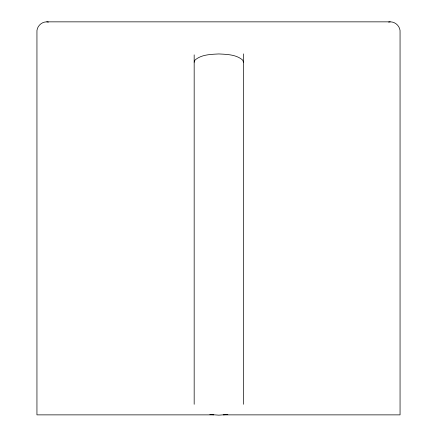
<?xml version="1.0" encoding="UTF-8"?>
<svg xmlns="http://www.w3.org/2000/svg" width="437" height="437" viewBox="0 0 437 437"><rect width="100%" height="100%" fill="white"/><g stroke="black" fill="none" stroke-linecap="round" stroke-linejoin="round"><path stroke-width="0.66" d="M194.175 62.185L195.017 60.055C201.473 54.472 210.738 54.385 218.833 53.948C226.929 54.385 236.193 54.472 242.65 60.055L243.491 62.185M223.231 414.871L400.057 414.871L400.057 32.464C400.669 26.881 395.78 21.784 390.225 21.85L46.775 21.85C41.22 21.784 36.331 26.881 36.943 32.464L36.943 414.871L213.769 414.871M388.597 22.074L390.225 21.85M227.857 414.511L218.833 415.15L209.809 414.511M46.775 21.85L48.403 22.074M243.491 53.888L243.491 404.291M194.175 54.854L194.175 404.291"/></g></svg>
